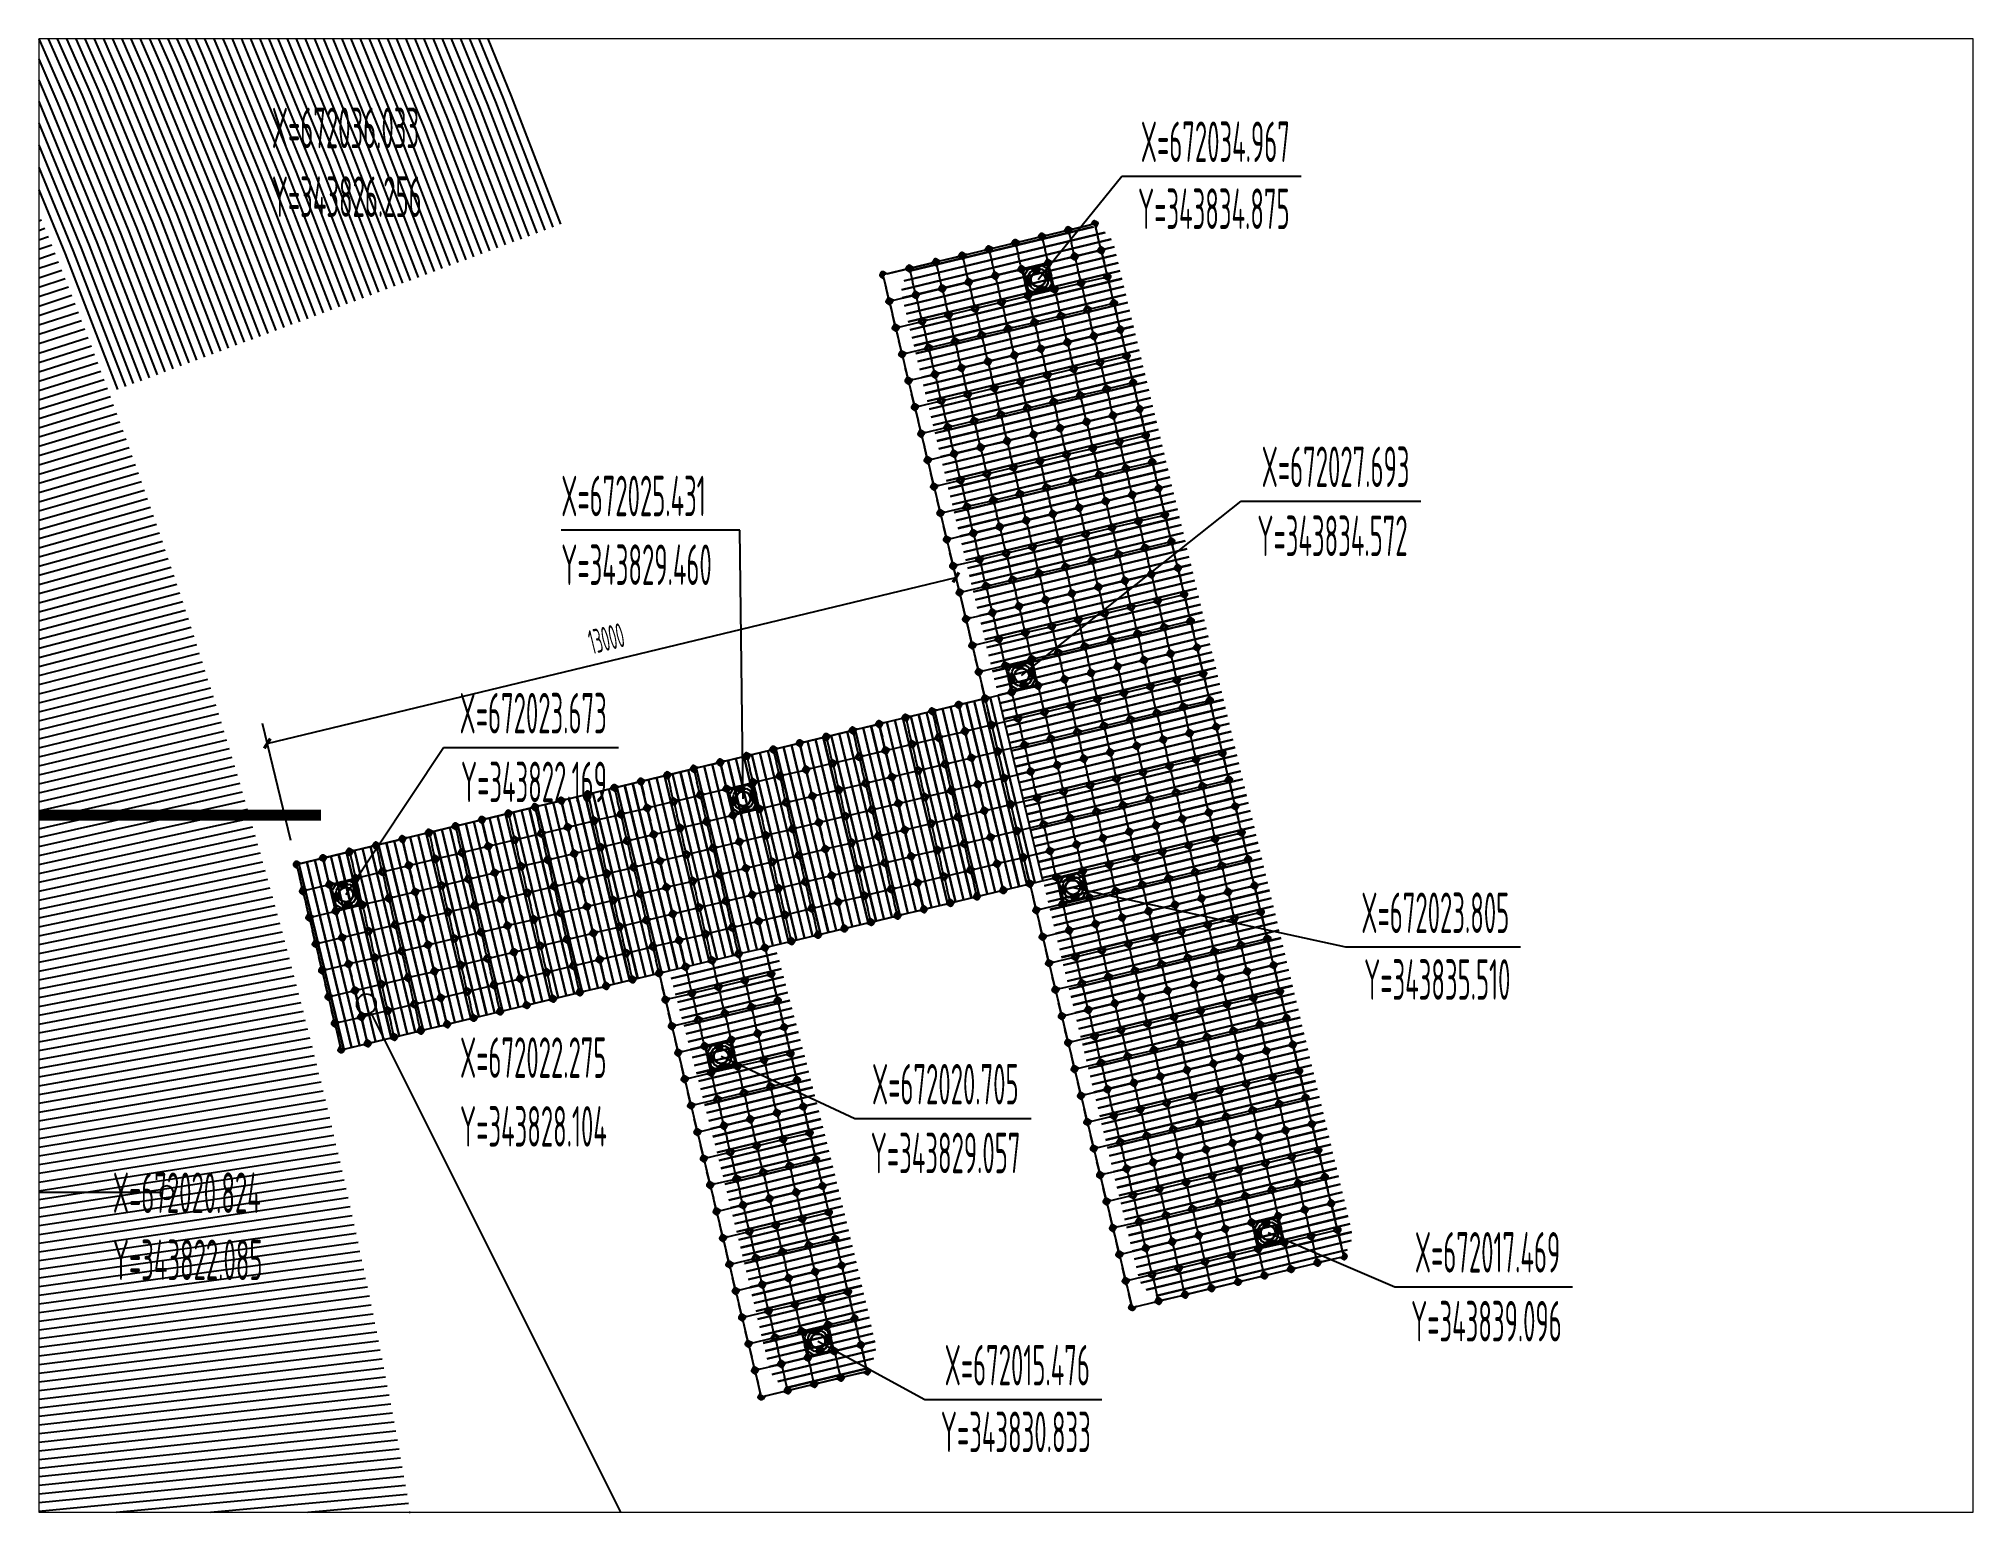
# Paper-space layout 'Layout1' of a CAD drawing. Extents: x 1.05 to 9.45, y 0.8 to 7.2.
# The model-space entities are those that its viewports show. They can reach past a viewport. Long polylines and large blocks are cut down to what shows.
import ezdxf

# ---------------------------------------------------------------- set-up
doc = ezdxf.new("R2010")
doc.units = 0
doc.header["$LTSCALE"] = 1000
doc.header["$MEASUREMENT"] = 0
for name, color, linetype in [('00-铺装填充', 251, 'Continuous'), ('00-铺装标注', 3, 'Continuous'), ('DIM_COOR', 3, 'Continuous'), ('PUB_DIM', 3, 'Continuous'), ('PUB_TEXT', 7, 'Continuous'), ('W-_ANTICOLLISION防撞措施', 121, 'Continuous'), ('W-MOUNTING固定方式', 5, 'Continuous'), ('蓝色浮筒', 150, 'Continuous')]:
    doc.layers.add(name, color=color, linetype=linetype)
doc.styles.add('_TCH_DIM', font='isocp.shx', dxfattribs={"width": 0.7, "bigfont": '0.shx'})
doc.styles.add('_TCH_DIM_T3', font='isocp.shx', dxfattribs={"width": 0.494118, "bigfont": '0.shx'})
doc.dimstyles.new('_TCH_ARCH&&150', dxfattribs={"dimtxt": 446.25, "dimasz": 150, "dimexe": 375, "dimexo": 450, "dimgap": 189.375, "dimtad": 1, "dimdec": 0, "dimzin": 0, "dimdsep": 46, "dimtxsty": '_TCH_DIM_T3', "dimblk": 'ARCHTICK', "dimcen": 0.09, "dimclrt": 7, "dimazin": 2, "dimtfac": 1, "dimtdec": 0, "dimtix": 1, "dimtmove": 2, "dimatfit": 3, "dimfxl": 150, "dimtolj": 1, "dimtzin": 0, "dimarcsym": 0})

# ---------------------------------------------------------------- blocks, each defined once
blk = doc.blocks.new('*U22')
at = {"color": 8, "linetype": 'Continuous', "lineweight": 15}
for p, q in [((-1, 2), (-2, 1)), ((0, 1), (0, -1)), ((-1, -2), (-2, -1))]:
    blk.add_line(p, q, dxfattribs=at)
at = {"color": 7, "linetype": 'Continuous', "lineweight": 15}
for p, q in [((16, 1), (0, 1)), ((0, 0), (19, 0)), ((16, 1), (16, 0)), ((19, -1), (19, 0)), ((0, -1), (19, -1))]:
    blk.add_line(p, q, dxfattribs=at)
for centre, radius, start, end in [((-3, 0), 2.9, 41.3178, 318.6822), ((-3, 0), 1.45, 41.3178, 318.6822), ((0, 3), 2.82, 221.3178, 270), ((0, -3), 2.82, 90, 138.6822), ((0, 3), 1.37, 221.3178, 270), ((0, -3), 1.37, 90, 138.6822)]:
    blk.add_arc(centre, radius, start, end, dxfattribs=at)
blk = doc.blocks.new('*U23')
blk.add_lwpolyline([(-12, 0), (-12, 2.5), (12, 2.5), (12, 0)], close=True)
blk = doc.blocks.new('无头销轴_B型_D12X150')
at = {"color": 0}
for p, q in [((-72, 6), (-72, -6)), ((72, 6), (72, -6))]:
    blk.add_line(p, q, dxfattribs=at)
blk.add_lwpolyline([(-75, 4), (-75, -4), (-72, -6), (72, -6), (75, -4), (75, 4), (72, 6), (-72, 6)], close=True, dxfattribs=at)
for centre in [(-70, 0), (70, 0)]:
    blk.add_circle(centre, 1.6, dxfattribs=at)
blk = doc.blocks.new('sdf')
at = {"layer": 'W-MOUNTING固定方式', "color": 0}
for p, q in [((43108, -2622), (43108, -2815)), ((43109, -2673), (43112, -2671)), ((43109, -2764), (43109, -2673)), ((43109, -2764), (43112, -2766)), ((43112, -2671), (43112, -2766)), ((43112, -2671), (43186, -2671)), ((43186, -2766), (43112, -2766)), ((43186, -2766), (43186, -2671)), ((43186, -2671), (43189, -2673)), ((43186, -2766), (43189, -2764)), ((43189, -2673), (43189, -2764)), ((43285, -2497), (43283, -2500)), ((43378, -2500), (43283, -2500)), ((43283, -2574), (43283, -2500)), ((43283, -2574), (43378, -2574)), ((43283, -2574), (43285, -2577)), ((43285, -2497), (43376, -2497)), ((43376, -2577), (43285, -2577)), ((43376, -2497), (43378, -2500)), ((43378, -2574), (43376, -2577)), ((43378, -2500), (43378, -2574)), ((43475, -2671), (43472, -2673)), ((43472, -2764), (43472, -2673)), ((43475, -2766), (43472, -2764)), ((43475, -2671), (43475, -2766)), ((43475, -2671), (43549, -2671)), ((43549, -2766), (43475, -2766)), ((43549, -2766), (43549, -2671)), ((43552, -2674), (43549, -2671)), ((43552, -2764), (43549, -2766)), ((43552, -2674), (43552, -2764)), ((43283, -2863), (43285, -2860)), ((43378, -2863), (43283, -2863)), ((43283, -2937), (43283, -2863)), ((43283, -2937), (43378, -2937)), ((43285, -2940), (43283, -2937)), ((43285, -2860), (43376, -2860)), ((43375, -2940), (43285, -2940)), ((43375, -2940), (43378, -2937)), ((43378, -2863), (43376, -2860)), ((43378, -2863), (43378, -2937))]:
    blk.add_line(p, q, dxfattribs=at)
at = {"layer": 'W-MOUNTING固定方式', "color": 6}
for points in [[(43123, -2568), (43052, -2497, -0.414214), (43052, -2441), (43052, -2441, -0.414214), (43109, -2441), (43179, -2511)], [(43538, -2568), (43609, -2497, 0.414214), (43609, -2441), (43609, -2441, 0.414214), (43552, -2441), (43482, -2511)], [(43123, -2870), (43052, -2941, 0.414214), (43052, -2997), (43052, -2997, 0.414214), (43109, -2997), (43179, -2927)], [(43538, -2870), (43609, -2941, -0.414214), (43609, -2997), (43609, -2997, -0.414214), (43552, -2997), (43482, -2927)]]:
    blk.add_lwpolyline(points, format="xyb", dxfattribs=at)
at = {"layer": 'W-MOUNTING固定方式'}
for points in [[(43194, -2941), (43467, -2941), (43553, -2856), (43553, -2582), (43467, -2496), (43194, -2496), (43108, -2582), (43108, -2856)], [(43219, -2881), (43442, -2881), (43493, -2831), (43493, -2607), (43442, -2556), (43219, -2556), (43168, -2607), (43168, -2831)]]:
    blk.add_lwpolyline(points, close=True, dxfattribs=at)
at = {"layer": 'W-MOUNTING固定方式', "color": 0}
for points in [[(43108, -2669), (43149, -2669), (43169, -2669), (43169, -2660), (43149, -2660), (43108, -2660)], [(43108, -2777), (43149, -2777), (43169, -2777), (43169, -2768), (43149, -2768), (43108, -2768)], [(43272, -2496), (43272, -2537), (43272, -2557), (43281, -2557), (43281, -2537), (43281, -2496)], [(43380, -2496), (43380, -2537), (43380, -2557), (43389, -2557), (43389, -2537), (43389, -2496)], [(43553, -2660), (43512, -2660), (43492, -2660), (43492, -2669), (43512, -2669), (43553, -2669)], [(43553, -2768), (43512, -2768), (43492, -2768), (43492, -2777), (43512, -2777), (43553, -2777)], [(43281, -2941), (43281, -2900), (43281, -2880), (43272, -2880), (43272, -2900), (43272, -2941)], [(43389, -2941), (43389, -2900), (43389, -2880), (43380, -2880), (43380, -2900), (43380, -2941)]]:
    blk.add_lwpolyline(points, dxfattribs=at)
at = {"layer": 'W-MOUNTING固定方式', "color": 5}
for centre in [(43080, -2469), (43580, -2469), (43080, -2969), (43580, -2969)]:
    blk.add_circle(centre, 7, dxfattribs=at)
at = {"layer": 'W-MOUNTING固定方式'}
for radius in [136, 130]:
    blk.add_circle((43330, -2719), radius, dxfattribs=at)
at = {"layer": 'W-MOUNTING固定方式', "color": 0, "xscale": -1}
for name, p, rotation in [('*U22', (43143, -2649), 180), ('*U23', (43389, -2537), 270.0000000000001), ('*U22', (43400, -2531), 90.00000000000007), ('*U23', (43512, -2777), 180), ('*U22', (43261, -2906), 270), ('*U23', (43272, -2900), 90)]:
    blk.add_blockref(name, p, dxfattribs=dict(at, rotation=rotation))
for name, p in [('*U23', (43149, -2660)), ('*U22', (43518, -2788))]:
    blk.add_blockref(name, p, dxfattribs=at)
at = {"layer": 'W-MOUNTING固定方式', "color": 0}
for name, p, rotation in [('*U23', (43149, -2777), 180), ('无头销轴_B型_D12X150', (43149, -2719), 90), ('*U22', (43261, -2531), 270.0000000000001), ('*U23', (43272, -2537), 90.00000000000004), ('*U22', (43518, -2649), 180), ('无头销轴_B型_D12X150', (43512, -2719), 270), ('无头销轴_B型_D12X150', (43330, -2900), 180), ('*U23', (43389, -2900), 270), ('*U22', (43400, -2906), 90.00000000000001)]:
    blk.add_blockref(name, p, dxfattribs=dict(at, rotation=rotation))
for name, p in [('*U22', (43143, -2788)), ('无头销轴_B型_D12X150', (43330, -2537)), ('*U23', (43512, -2660))]:
    blk.add_blockref(name, p, dxfattribs=at)
blk = doc.blocks.new('sjdhjdg')
blk.add_lwpolyline([(343850735, 672053534), (343850735, 672049534), (343858735, 672049534), (343858735, 672036534), (343862235, 672036534), (343862235, 672042534), (343870235, 672042534), (343870235, 672044534), (343862235, 672044534), (343862235, 672049534), (343870235, 672049534), (343870235, 672053534)], close=True)
for p in [(343808154, 672055003), (343826154, 672055003), (343815154, 672053003), (343819154, 672053003), (343816154, 672047503), (343826154, 672046503), (343820654, 672046003)]:
    blk.add_blockref('sdf', p)
blk = doc.blocks.new('浮筒')
at = {"layer": '蓝色浮筒'}
blk.add_line((441, 238), (441, 238), dxfattribs=at)
for points in [[(0, 417, 0.198912), (-9, 438), (-49, 479, -0.414214), (-49, 521), (-21, 549, -0.414214), (21, 549), (62, 509, 0.198912), (83, 500), (250, 500)], [(500, 417, -0.198912), (509, 438), (549, 479, 0.414214), (549, 521), (521, 549, 0.414214), (479, 549), (438, 509, -0.198912), (417, 500), (250, 500)], [(0, 83, -0.198912), (-9, 62), (-49, 21, 0.414214), (-49, -21), (-21, -49, 0.414214), (21, -49), (62, -9, -0.198912), (83, 0), (250, 0)], [(500, 83, 0.198912), (509, 62), (549, 21, -0.414214), (549, -21), (521, -49, -0.414214), (479, -49), (438, -9, 0.198912), (417, 0), (250, 0)]]:
    blk.add_lwpolyline(points, format="xyb", dxfattribs=at)
for points in [[(0, 417), (0, 83)], [(500, 417), (500, 83)]]:
    blk.add_lwpolyline(points, dxfattribs=at)
for centre, radius, start, end in [((-25, 500), 5, 84.2608, 275.7392), ((0, 500), 25, 101.4783, 168.5217), ((0, 500), 25, 191.4783, 258.5217), ((0, 525), 5, 354.2608, 185.7392), ((0, 475), 5, 174.2608, 5.7392), ((0, 500), 25, 11.4783, 78.5217), ((0, 500), 25, 281.4783, 348.5217), ((25, 500), 5, 264.2608, 95.7392), ((475, 500), 5, 84.2608, 275.7392), ((500, 500), 25, 101.4783, 168.5217), ((500, 500), 25, 191.4783, 258.5217), ((500, 525), 5, 354.2608, 185.7392), ((500, 475), 5, 174.2608, 5.7392), ((500, 500), 25, 11.4783, 78.5217), ((500, 500), 25, 281.4783, 348.5217), ((525, 500), 5, 264.2608, 95.7392), ((-25, 0), 5, 84.2608, 275.7392), ((0, 0), 25, 101.4783, 168.5217), ((0, 25), 5, 354.2608, 185.7392), ((0, 0), 25, 11.4783, 78.5217), ((25, 0), 5, 264.2608, 95.7392), ((475, 0), 5, 84.2608, 275.7392), ((500, 0), 25, 101.4783, 168.5217), ((500, 25), 5, 354.2608, 185.7392), ((500, 0), 25, 11.4783, 78.5217), ((525, 0), 5, 264.2608, 95.7392), ((0, 0), 25, 191.4783, 258.5217), ((0, -25), 5, 174.2608, 5.7392), ((0, 0), 25, 281.4783, 348.5217), ((500, 0), 25, 191.4783, 258.5217), ((500, -25), 5, 174.2608, 5.7392), ((500, 0), 25, 281.4783, 348.5217)]:
    blk.add_arc(centre, radius, start, end, dxfattribs=at)
blk = doc.blocks.new('*U20')
at = {"layer": '蓝色浮筒', "rotation": 180.0000000383531}
blk.add_blockref('浮筒', (250, 250), dxfattribs=at)
blk = doc.blocks.new('*U21')
at = {"layer": 'W-_ANTICOLLISION防撞措施', "color": 0, "linetype": 'ByBlock', "lineweight": -2, "transparency": 16777216}
for p in [(0, 0), (500, 0), (1000, 0), (1500, 0), (2000, 0), (2500, 0), (3000, 0), (3500, 0), (4000, 0), (4500, 0), (5000, 0), (5500, 0), (6000, 0), (6500, 0), (7000, 0), (7500, 0), (8000, 0), (8500, 0), (9000, 0), (9500, 0), (10000, 0), (10500, 0), (11000, 0), (11500, 0), (12000, 0), (12500, 0), (13000, 0), (13500, 0), (14000, 0), (14500, 0), (15000, 0), (15500, 0), (16000, 0), (16500, 0), (17000, 0), (17500, 0), (18000, 0), (18500, 0), (19000, 0), (0, -500), (500, -500), (1000, -500), (1500, -500), (2000, -500), (2500, -500), (3000, -500), (3500, -500), (4000, -500), (4500, -500), (5000, -500), (5500, -500), (6000, -500), (6500, -500), (7000, -500), (7500, -500), (8000, -500), (8500, -500), (9000, -500), (9500, -500), (10000, -500), (10500, -500), (11000, -500), (11500, -500), (12000, -500), (12500, -500), (13000, -500), (13500, -500), (14000, -500), (14500, -500), (15000, -500), (15500, -500), (16000, -500), (16500, -500), (17000, -500), (17500, -500), (18000, -500), (18500, -500), (19000, -500), (0, -1000), (500, -1000), (1000, -1000), (1500, -1000), (2000, -1000), (2500, -1000), (3000, -1000), (3500, -1000), (4000, -1000), (4500, -1000), (5000, -1000), (5500, -1000), (6000, -1000), (6500, -1000), (7000, -1000), (7500, -1000), (8000, -1000), (8500, -1000), (9000, -1000), (9500, -1000), (10000, -1000), (10500, -1000), (11000, -1000), (11500, -1000), (12000, -1000), (12500, -1000), (13000, -1000), (13500, -1000), (14000, -1000), (14500, -1000), (15000, -1000), (15500, -1000), (16000, -1000), (16500, -1000), (17000, -1000), (17500, -1000), (18000, -1000), (18500, -1000), (19000, -1000), (0, -1500), (500, -1500), (1000, -1500), (1500, -1500), (2000, -1500), (2500, -1500), (3000, -1500), (3500, -1500), (4000, -1500), (4500, -1500), (5000, -1500), (5500, -1500), (6000, -1500), (6500, -1500), (7000, -1500), (7500, -1500), (8000, -1500), (8500, -1500), (9000, -1500), (9500, -1500), (10000, -1500), (10500, -1500), (11000, -1500), (11500, -1500), (12000, -1500), (12500, -1500), (13000, -1500), (13500, -1500), (14000, -1500), (14500, -1500), (15000, -1500), (15500, -1500), (16000, -1500), (16500, -1500), (17000, -1500), (17500, -1500), (18000, -1500), (18500, -1500), (19000, -1500), (0, -2000), (500, -2000), (1000, -2000), (1500, -2000), (2000, -2000), (2500, -2000), (3000, -2000), (3500, -2000), (4000, -2000), (4500, -2000), (5000, -2000), (5500, -2000), (6000, -2000), (6500, -2000), (7000, -2000), (7500, -2000), (8000, -2000), (8500, -2000), (9000, -2000), (9500, -2000), (10000, -2000), (10500, -2000), (11000, -2000), (11500, -2000), (12000, -2000), (12500, -2000), (13000, -2000), (13500, -2000), (14000, -2000), (14500, -2000), (15000, -2000), (15500, -2000), (16000, -2000), (16500, -2000), (17000, -2000), (17500, -2000), (18000, -2000), (18500, -2000), (19000, -2000), (0, -2500), (500, -2500), (1000, -2500), (1500, -2500), (2000, -2500), (2500, -2500), (3000, -2500), (3500, -2500), (4000, -2500), (4500, -2500), (5000, -2500), (5500, -2500), (6000, -2500), (6500, -2500), (7000, -2500), (7500, -2500), (8000, -2500), (8500, -2500), (9000, -2500), (9500, -2500), (10000, -2500), (10500, -2500), (11000, -2500), (11500, -2500), (12000, -2500), (12500, -2500), (13000, -2500), (13500, -2500), (14000, -2500), (14500, -2500), (15000, -2500), (15500, -2500), (16000, -2500), (16500, -2500), (17000, -2500), (17500, -2500), (18000, -2500), (18500, -2500), (19000, -2500), (0, -3000), (500, -3000), (1000, -3000), (1500, -3000), (2000, -3000), (2500, -3000), (3000, -3000), (3500, -3000), (4000, -3000), (4500, -3000), (5000, -3000), (5500, -3000), (6000, -3000), (6500, -3000), (7000, -3000), (7500, -3000), (8000, -3000), (8500, -3000), (9000, -3000), (9500, -3000), (10000, -3000), (10500, -3000), (11000, -3000), (11500, -3000), (12000, -3000), (12500, -3000), (13000, -3000), (13500, -3000), (14000, -3000), (14500, -3000), (15000, -3000), (15500, -3000), (16000, -3000), (16500, -3000), (17000, -3000), (17500, -3000), (18000, -3000), (18500, -3000), (19000, -3000), (0, -3500), (500, -3500), (1000, -3500), (1500, -3500), (2000, -3500), (2500, -3500), (3000, -3500), (3500, -3500), (4000, -3500), (4500, -3500), (5000, -3500), (5500, -3500), (6000, -3500), (6500, -3500), (7000, -3500), (7500, -3500), (8000, -3500), (8500, -3500), (9000, -3500), (9500, -3500), (10000, -3500), (10500, -3500), (11000, -3500), (11500, -3500), (12000, -3500), (12500, -3500), (13000, -3500), (13500, -3500), (14000, -3500), (14500, -3500), (15000, -3500), (15500, -3500), (16000, -3500), (16500, -3500), (17000, -3500), (17500, -3500), (18000, -3500), (18500, -3500), (19000, -3500)]:
    blk.add_blockref('*U20', p, dxfattribs=at)
blk = doc.blocks.new('*U18')
at = {"layer": '蓝色浮筒', "rotation": 180.0000000383531}
blk.add_blockref('浮筒', (250, 250), dxfattribs=at)
blk = doc.blocks.new('*U19')
at = {"layer": 'W-_ANTICOLLISION防撞措施', "color": 0, "linetype": 'ByBlock', "lineweight": -2, "transparency": 16777216}
for p in [(0, 0), (500, 0), (1000, 0), (1500, 0), (2000, 0), (2500, 0), (3000, 0), (0, -500), (500, -500), (1000, -500), (1500, -500), (2000, -500), (2500, -500), (3000, -500), (0, -1000), (500, -1000), (1000, -1000), (1500, -1000), (2000, -1000), (2500, -1000), (3000, -1000), (0, -1500), (500, -1500), (1000, -1500), (1500, -1500), (2000, -1500), (2500, -1500), (3000, -1500), (0, -2000), (500, -2000), (1000, -2000), (1500, -2000), (2000, -2000), (2500, -2000), (3000, -2000), (0, -2500), (500, -2500), (1000, -2500), (1500, -2500), (2000, -2500), (2500, -2500), (3000, -2500), (0, -3000), (500, -3000), (1000, -3000), (1500, -3000), (2000, -3000), (2500, -3000), (3000, -3000), (0, -3500), (500, -3500), (1000, -3500), (1500, -3500), (2000, -3500), (2500, -3500), (3000, -3500), (0, -4000), (500, -4000), (1000, -4000), (1500, -4000), (2000, -4000), (2500, -4000), (3000, -4000), (0, -4500), (500, -4500), (1000, -4500), (1500, -4500), (2000, -4500), (2500, -4500), (3000, -4500), (0, -5000), (500, -5000), (1000, -5000), (1500, -5000), (2000, -5000), (2500, -5000), (3000, -5000), (0, -5500), (500, -5500), (1000, -5500), (1500, -5500), (2000, -5500), (2500, -5500), (3000, -5500), (0, -6000), (500, -6000), (1000, -6000), (1500, -6000), (2000, -6000), (2500, -6000), (3000, -6000), (0, -6500), (500, -6500), (1000, -6500), (1500, -6500), (2000, -6500), (2500, -6500), (3000, -6500), (0, -7000), (500, -7000), (1000, -7000), (1500, -7000), (2000, -7000), (2500, -7000), (3000, -7000), (0, -7500), (500, -7500), (1000, -7500), (1500, -7500), (2000, -7500), (2500, -7500), (3000, -7500), (0, -8000), (500, -8000), (1000, -8000), (1500, -8000), (2000, -8000), (2500, -8000), (3000, -8000), (0, -8500), (500, -8500), (1000, -8500), (1500, -8500), (2000, -8500), (2500, -8500), (3000, -8500), (0, -9000), (500, -9000), (1000, -9000), (1500, -9000), (2000, -9000), (2500, -9000), (3000, -9000), (0, -9500), (500, -9500), (1000, -9500), (1500, -9500), (2000, -9500), (2500, -9500), (3000, -9500), (0, -10000), (500, -10000), (1000, -10000), (1500, -10000), (2000, -10000), (2500, -10000), (3000, -10000), (0, -10500), (500, -10500), (1000, -10500), (1500, -10500), (2000, -10500), (2500, -10500), (3000, -10500), (0, -11000), (500, -11000), (1000, -11000), (1500, -11000), (2000, -11000), (2500, -11000), (3000, -11000), (0, -11500), (500, -11500), (1000, -11500), (1500, -11500), (2000, -11500), (2500, -11500), (3000, -11500), (0, -12000), (500, -12000), (1000, -12000), (1500, -12000), (2000, -12000), (2500, -12000), (3000, -12000), (0, -12500), (500, -12500), (1000, -12500), (1500, -12500), (2000, -12500), (2500, -12500), (3000, -12500)]:
    blk.add_blockref('*U18', p, dxfattribs=at)
blk = doc.blocks.new('*U16')
at = {"layer": '蓝色浮筒', "rotation": 180.0000000383531}
blk.add_blockref('浮筒', (250, 250), dxfattribs=at)
blk = doc.blocks.new('*U17')
at = {"layer": 'W-_ANTICOLLISION防撞措施', "color": 0, "linetype": 'ByBlock', "lineweight": -2, "transparency": 16777216}
for p in [(0, 0), (500, 0), (1000, 0), (1500, 0), (2000, 0), (2500, 0), (3000, 0), (3500, 0), (4000, 0), (4500, 0), (5000, 0), (5500, 0), (6000, 0), (6500, 0), (7000, 0), (7500, 0), (0, -500), (500, -500), (1000, -500), (1500, -500), (2000, -500), (2500, -500), (3000, -500), (3500, -500), (4000, -500), (4500, -500), (5000, -500), (5500, -500), (6000, -500), (6500, -500), (7000, -500), (7500, -500), (0, -1000), (500, -1000), (1000, -1000), (1500, -1000), (2000, -1000), (2500, -1000), (3000, -1000), (3500, -1000), (4000, -1000), (4500, -1000), (5000, -1000), (5500, -1000), (6000, -1000), (6500, -1000), (7000, -1000), (7500, -1000), (0, -1500), (500, -1500), (1000, -1500), (1500, -1500), (2000, -1500), (2500, -1500), (3000, -1500), (3500, -1500), (4000, -1500), (4500, -1500), (5000, -1500), (5500, -1500), (6000, -1500), (6500, -1500), (7000, -1500), (7500, -1500)]:
    blk.add_blockref('*U16', p, dxfattribs=at)
blk = doc.blocks.new('_ArchTick')
at = {"color": 0, "linetype": 'ByBlock', "const_width": 0.4}
blk.add_lwpolyline([(-0.5, -0.5), (0.5, 0.5)], dxfattribs=at)
blk = doc.blocks.new('*D42')
at = {"layer": 'Defpoints', "color": 0, "transparency": 16777216}
for p in [(343855368, 672056985), (343857653, 672056985), (343857653, 672043985)]:
    blk.add_point(p, dxfattribs=at)
at = {"layer": 'PUB_DIM', "color": 0, "lineweight": -2, "transparency": 16777216}
for p, q in [((343857203, 672056985), (343854993, 672056985)), ((343855368, 672043985), (343855368, 672056985)), ((343857203, 672043985), (343854993, 672043985))]:
    blk.add_line(p, q, dxfattribs=at)
at = {"layer": 'PUB_DIM', "color": 0, "lineweight": -2, "transparency": 16777216, "xscale": 150, "yscale": 150, "zscale": 150}
for p, rotation in [((343855368, 672056985), 90), ((343855368, 672043985), 270)]:
    blk.add_blockref('_ArchTick', p, dxfattribs=dict(at, rotation=rotation))
at = {"layer": 'PUB_DIM', "color": 7, "transparency": 16777216, "insert": (343854955, 672050485), "char_height": 446.2, "attachment_point": 5, "rotation": 90, "style": '_TCH_DIM_T3'}
blk.add_mtext('\\A1;13000', dxfattribs=at)
blk = doc.blocks.new('*D61')
at = {"layer": 'Defpoints', "color": 0, "transparency": 16777216}
for p in [(343855368, 672056985), (343857653, 672056985), (343857653, 672043985)]:
    blk.add_point(p, dxfattribs=at)
at = {"layer": 'PUB_DIM', "color": 0, "lineweight": -2, "transparency": 16777216}
for p, q in [((343857203, 672056985), (343854993, 672056985)), ((343855368, 672043985), (343855368, 672056985)), ((343857203, 672043985), (343854993, 672043985))]:
    blk.add_line(p, q, dxfattribs=at)
at = {"layer": 'PUB_DIM', "color": 0, "lineweight": -2, "transparency": 16777216, "xscale": 150, "yscale": 150, "zscale": 150}
for p, rotation in [((343855368, 672056985), 90), ((343855368, 672043985), 270)]:
    blk.add_blockref('_ArchTick', p, dxfattribs=dict(at, rotation=rotation))
at = {"layer": 'PUB_DIM', "color": 7, "transparency": 16777216, "insert": (343854955, 672050485), "char_height": 446.2, "attachment_point": 5, "rotation": 90, "style": '_TCH_DIM_T3'}
blk.add_mtext('\\A1;13000', dxfattribs=at)
blk = doc.blocks.new('hajhfhfksdgsg')
for points in [[(343849653.4, 672056985.1), (343869153.4, 672056985.1), (343869153.4, 672060985.1), (343849653.4, 672060985.1)], [(343849653.4, 672060985.1), (343849653.4, 672056985.1), (343857653.4, 672056985.1), (343857653.4, 672043985.1), (343861153.4, 672043985.1), (343861153.4, 672049985.1), (343869153.4, 672049985.1), (343869153.4, 672051985.1), (343861153.4, 672051985.1), (343861153.4, 672056985.1), (343869153.4, 672056985.1), (343869153.4, 672060985.1)]]:
    blk.add_lwpolyline(points, close=True)
for p in [(343807073, 672062454), (343825073, 672062454), (343814073, 672060454), (343818073, 672060454), (343815073, 672054954), (343825073, 672053954), (343819573, 672053454), (343815073, 672047454)]:
    blk.add_blockref('sdf', p)
at = {"layer": 'W-_ANTICOLLISION防撞措施'}
for name, p in [('*U21', (343849903.4, 672060735.1)), ('*U19', (343857903.4, 672056735.1)), ('*U17', (343861403.4, 672051735.1))]:
    blk.add_blockref(name, p, dxfattribs=at)
at = {"layer": 'PUB_DIM'}
for picture in ['*D42', '*D61']:
    dim = blk.add_aligned_dim(p1=(343857653.4, 672043985.1), p2=(343857653.4, 672056985.1), distance=2285.6, dimstyle='_TCH_ARCH&&150', dxfattribs=at)
    dim.commit()
    dim.dimension.update_dxf_attribs({"geometry": picture, "text_midpoint": (343854955.3, 672050485.1)})

msp = doc.modelspace()

# ---------------------------------------------------------------- hatches: boundary and pattern name
at = {"layer": '00-铺装填充'}
h = msp.add_hatch(dxfattribs=at)
h.set_pattern_fill('木铺装留缝5', color=256, scale=1.5, pattern_type=2)
h.set_pattern_definition([(13.5616, (343834140.35, 672027339.6), (-35.1735, 145.8178), []), (13.5616, (343834142.11, 672027332.3), (-35.1735, 145.8178), [])])
h.paths.add_polyline_path([(343836276.1, 672035562.2, 0.4142136), (343835672.8, 672035931), (343832757.1, 672035227.7, 0.4142136), (343832388.3, 672034624.4), (343836719.9, 672016667.1, 0.4087642), (343837314.1, 672016296.2), (343840242.9, 672016945.2, 0.419684), (343840620.8, 672017550.6)])
h = msp.add_hatch(dxfattribs=at)
h.set_pattern_fill('木铺装留缝5', color=256, scale=1.5, angle=90, pattern_type=2)
h.set_pattern_definition([(103.5616, (343834960.4, 672023929.3), (-145.8178, -35.1735), []), (103.5616, (343834967.69, 672023931.06), (-145.8178, -35.1735), [])])
h.paths.add_polyline_path([(343834147, 672027333.5), (343821186.9, 672024207.3), (343822084.9, 672020823.5), (343834967.7, 672023931.1)])
h = msp.add_hatch(dxfattribs=at)
h.set_pattern_fill('木铺装留缝5', color=256, scale=1.5, pattern_type=2)
h.set_pattern_definition([(13.5616, (343828102.02, 672022282.73), (-35.1735, 145.8178), []), (13.5616, (343828103.78, 672022275.44), (-35.1735, 145.8178), [])])
h.paths.add_polyline_path([(343830048.3, 672022744.4), (343828103.8, 672022275.4, -0.0098697), (343829937, 672015007.1, 0.4168183), (343830541.4, 672014633.9), (343831513.5, 672014868.4, 0.4114753), (343831883.4, 672015467.2, 0.0098405)])

# ---------------------------------------------------------------- linework, layer by layer
for points in [[(343821904.2, 672045172.1, -0.0207142), (343825820.6, 672035870, -0.7771172)], [(343822054, 672045216.6, -0.0206921), (343825965.8, 672035924.2, -0.7771172)], [(343822203.9, 672045261.1, -0.0206701), (343826111, 672035978.3, -0.7771172)], [(343820705.2, 672044816.4, -0.0208909), (343824658.8, 672035436.6, -0.7771172)], [(343820855.1, 672044860.8, -0.0208688), (343824804, 672035490.8, -0.7771172)], [(343821004.9, 672044905.3, -0.0208467), (343824949.3, 672035545, -0.7771172)], [(343821154.8, 672044949.8, -0.0208246), (343825094.5, 672035599.1, -0.7771172)], [(343821304.7, 672044994.2, -0.0208025), (343825239.7, 672035653.3, -0.7771172)], [(343821454.6, 672045038.7, -0.0207805), (343825384.9, 672035707.5, -0.7771172)], [(343821604.4, 672045083.2, -0.0207584), (343825530.1, 672035761.7, -0.7771172)], [(343821754.3, 672045127.7, -0.0207363), (343825675.4, 672035815.8, -0.7771172)], [(343819506.1, 672044460.6, -0.0210676), (343823497, 672035003.2, -0.7771172)], [(343819656, 672044505.1, -0.0210455), (343823642.3, 672035057.4, -0.7771172)], [(343819805.9, 672044549.5, -0.0210234), (343823787.5, 672035111.6, -0.7771172)], [(343819955.8, 672044594, -0.0210013), (343823932.7, 672035165.7, -0.7771172)], [(343820105.7, 672044638.5, -0.0209792), (343824077.9, 672035219.9, -0.7771172)], [(343820255.5, 672044683, -0.0209571), (343824223.1, 672035274.1, -0.7771172)], [(343820405.4, 672044727.4, -0.020935), (343824368.4, 672035328.3, -0.7771172)], [(343820555.3, 672044771.9, -0.020913), (343824513.6, 672035382.4, -0.7771172)], [(343818307, 672044104.8, -0.0212443), (343822335.3, 672034569.8, -0.7771172)], [(343818456.9, 672044149.3, -0.0212222), (343822480.5, 672034624, -0.7771172)], [(343818606.8, 672044193.8, -0.0212001), (343822625.7, 672034678.2, -0.7771172)], [(343818756.7, 672044238.2, -0.021178), (343822770.9, 672034732.3, -0.7771172)], [(343818906.6, 672044282.7, -0.0211559), (343822916.1, 672034786.5, -0.7771172)], [(343819056.4, 672044327.2, -0.0211338), (343823061.4, 672034840.7, -0.7771172)], [(343819206.3, 672044371.6, -0.0211117), (343823206.6, 672034894.9, -0.7771172)], [(343819356.2, 672044416.1, -0.0210896), (343823351.8, 672034949, -0.7771172)], [(343817107.8, 672043749, -0.021421), (343821173.5, 672034136.4, -0.7771172)], [(343817257.7, 672043793.5, -0.0213989), (343821318.7, 672034190.6, -0.7771172)], [(343817407.6, 672043837.9, -0.0213768), (343821463.9, 672034244.8, -0.7771172)], [(343817557.5, 672043882.4, -0.0213547), (343821609.1, 672034299, -0.7771172)], [(343817707.4, 672043926.9, -0.0213326), (343821754.4, 672034353.1, -0.7771172)], [(343817857.3, 672043971.4, -0.0213105), (343821899.6, 672034407.3, -0.7771172)], [(343818007.2, 672044015.8, -0.0212884), (343822044.8, 672034461.5, -0.7771172)], [(343818157.1, 672044060.3, -0.0212663), (343822190, 672034515.7, -0.7771172)], [(343815908.5, 672043393.2, -0.0215977), (343820011.7, 672033703, -0.7771172)], [(343816058.4, 672043437.6, -0.0215756), (343820156.9, 672033757.2, -0.7771172)], [(343816208.3, 672043482.1, -0.0215535), (343820302.1, 672033811.4, -0.7771172)], [(343816358.2, 672043526.6, -0.0215314), (343820447.4, 672033865.6, -0.7771172)], [(343816508.2, 672043571.1, -0.0215093), (343820592.6, 672033919.7, -0.7771172)], [(343816658.1, 672043615.6, -0.0214873), (343820737.8, 672033973.9, -0.7771172)], [(343816808, 672043660, -0.0214652), (343820883, 672034028.1, -0.7771172)], [(343816957.9, 672043704.5, -0.0214431), (343821028.3, 672034082.3, -0.7771172)], [(343814709.2, 672043037.3, -0.0217745), (343818849.9, 672033269.6, -0.7771172)], [(343814859.1, 672043081.8, -0.0217524), (343818995.1, 672033323.8, -0.7771172)], [(343815009, 672043126.3, -0.0217303), (343819140.4, 672033378, -0.7771172)], [(343815158.9, 672043170.7, -0.0217082), (343819285.6, 672033432.2, -0.7771172)], [(343815308.8, 672043215.2, -0.0216861), (343819430.8, 672033486.3, -0.7771172)], [(343815458.8, 672043259.7, -0.021664), (343819576, 672033540.5, -0.7771172)], [(343815608.7, 672043304.2, -0.0216419), (343819721.3, 672033594.7, -0.7771172)], [(343815758.6, 672043348.7, -0.0216198), (343819866.5, 672033648.9, -0.7771172)], [(343813809.6, 672042770.4, -0.0219071), (343817978.6, 672032944.6, -0.7771172)], [(343813959.5, 672042814.9, -0.021885), (343818123.8, 672032998.8, -0.7771172)], [(343814109.5, 672042859.4, -0.0218629), (343818269, 672033052.9, -0.7771172)], [(343814259.4, 672042903.8, -0.0218408), (343818414.3, 672033107.1, -0.7771172)], [(343814409.3, 672042948.3, -0.0218187), (343818559.5, 672033161.3, -0.7771172)], [(343814559.2, 672042992.8, -0.0217966), (343818704.7, 672033215.5, -0.7771172)]]:
    msp.add_lwpolyline(points, format="xyb", dxfattribs=at)
for points in [[(343810398.8, 672034596.1), (343816356.8, 672036616)], [(343810448.5, 672034449.3), (343816414.1, 672036477.3)], [(343810498.3, 672034302.5), (343816471.2, 672036338.7)], [(343810548.2, 672034155.8), (343816528.1, 672036200)], [(343810598.3, 672034009.1), (343816585.4, 672036059.8)], [(343810648.3, 672033862.4), (343816647.8, 672035906.4)], [(343810698, 672033715.5), (343816710, 672035753)], [(343810747.5, 672033568.7), (343816772, 672035599.4)], [(343810796.7, 672033421.7), (343816833.7, 672035445.7)], [(343810845.7, 672033274.6), (343816895.3, 672035291.9)], [(343810894.5, 672033127.5), (343816956.6, 672035138)], [(343810943, 672032980.3), (343817017.7, 672034984)], [(343810991.3, 672032833), (343817078.6, 672034829.9)], [(343811039.3, 672032685.6), (343817139.2, 672034675.6)], [(343811087.1, 672032538.2), (343817199.7, 672034521.3)], [(343811134.7, 672032390.7), (343817259.9, 672034366.9)], [(343811182, 672032243.1), (343817319.9, 672034212.3)], [(343811229.1, 672032095.4), (343817379.7, 672034057.7)], [(343811275.9, 672031947.7), (343817439.3, 672033903)], [(343811322.5, 672031799.8), (343817498.6, 672033748.1)], [(343811368.9, 672031651.9), (343817557.7, 672033593.2)], [(343811415, 672031503.9), (343817616.6, 672033438.1)], [(343811460.9, 672031355.9), (343817675.3, 672033282.9)], [(343811506.5, 672031207.8), (343817733.7, 672033127.7)], [(343811551.9, 672031059.6), (343817792, 672032972.3)], [(343811597.1, 672030911.3), (343817850, 672032816.8)], [(343811642, 672030762.9), (343817907.8, 672032661.3)], [(343811686.7, 672030614.5), (343817965.3, 672032505.6)], [(343811731.1, 672030466), (343818022.7, 672032349.8)], [(343811775.3, 672030317.4), (343818079.8, 672032193.9)], [(343811819.2, 672030168.8), (343818136.7, 672032038)], [(343811862.9, 672030020.1), (343818193.4, 672031881.9)], [(343811906.4, 672029871.3), (343818249.8, 672031725.7)], [(343811949.6, 672029722.5), (343818306, 672031569.4)], [(343811992.6, 672029573.5), (343818362, 672031413.1)], [(343812035.3, 672029424.5), (343818417.8, 672031256.6)], [(343812077.8, 672029275.5), (343818473.4, 672031100)], [(343812120.1, 672029126.4), (343818528.7, 672030943.3)], [(343812162.1, 672028977.2), (343818583.8, 672030786.5)], [(343812203.9, 672028827.9), (343818638.7, 672030629.7)], [(343812245.4, 672028678.5), (343818693.3, 672030472.7)], [(343812286.7, 672028529.1), (343818747.8, 672030315.6)], [(343812327.7, 672028379.7), (343818802, 672030158.5)], [(343812368.5, 672028230.1), (343818856, 672030001.2)], [(343812409, 672028080.5), (343818909.7, 672029843.8)], [(343812449.3, 672027930.9), (343818963.2, 672029686.4)], [(343812489.4, 672027781.1), (343819016.5, 672029528.8)], [(343812529.2, 672027631.3), (343819069.6, 672029371.1)], [(343812568.8, 672027481.5), (343819122.5, 672029213.4)], [(343812608.1, 672027331.5), (343819175.1, 672029055.5)], [(343812647.2, 672027181.6), (343819227.5, 672028897.6)], [(343812686, 672027031.5), (343819279.7, 672028739.6)], [(343812724.6, 672026881.4), (343819331.6, 672028581.4)], [(343812763, 672026731.2), (343819383.3, 672028423.2)], [(343812801.1, 672026581), (343819434.8, 672028264.9)], [(343812838.9, 672026430.7), (343819486.1, 672028106.5)], [(343812876.6, 672026280.3), (343819537.1, 672027947.9)], [(343812913.9, 672026129.9), (343819587.9, 672027789.3)], [(343812951.1, 672025979.4), (343819638.5, 672027630.6)], [(343812987.9, 672025828.8), (343819688.8, 672027471.8)], [(343813024.6, 672025678.2), (343819738.9, 672027313)], [(343813061, 672025527.6), (343819788.8, 672027154)], [(343813097.1, 672025376.8), (343819838.5, 672026994.9)], [(343813133, 672025226), (343819887.9, 672026835.7)], [(343813168.7, 672025075.2), (343819937.1, 672026676.5)], [(343813204.1, 672024924.3), (343819986.1, 672026517.1)], [(343813239.3, 672024773.3), (343820034.9, 672026357.7)], [(343813274.2, 672024622.3), (343820083.4, 672026198.2)], [(343813308.8, 672024471.3), (343820131.7, 672026038.6)], [(343813343.3, 672024320.1), (343820179.7, 672025878.8)], [(343813377.5, 672024168.9), (343820227.5, 672025719)], [(343813411.4, 672024017.7), (343820275.1, 672025559.1)], [(343813445.1, 672023866.4), (343820322.5, 672025399.2)], [(343813478.5, 672023715.1), (343820369.6, 672025239.1)], [(343813511.7, 672023563.7), (343820416.5, 672025078.9)], [(343813544.7, 672023412.2), (343820463.2, 672024918.7)], [(343813577.4, 672023260.7), (343820509.6, 672024758.3)], [(343813609.8, 672023109.1), (343820555.9, 672024597.9)], [(343813642, 672022957.5), (343820601.8, 672024437.4)], [(343813674, 672022805.8), (343820647.6, 672024276.8)], [(343813705.7, 672022654.1), (343820693.1, 672024116.1)], [(343813737.2, 672022502.3), (343820738.4, 672023955.3)], [(343813768.4, 672022350.5), (343820783.4, 672023794.5)], [(343813799.4, 672022198.6), (343820828.2, 672023633.5)], [(343813830.1, 672022046.7), (343820872.8, 672023472.5)], [(343813860.6, 672021894.7), (343820917.2, 672023311.4)], [(343813890.8, 672021742.7), (343820961.3, 672023150.2)], [(343813920.8, 672021590.6), (343821005.2, 672022988.9)], [(343813950.5, 672021438.5), (343821048.8, 672022827.5)], [(343813980, 672021286.4), (343821092.2, 672022666)], [(343814009.2, 672021134.1), (343821135.4, 672022504.5)], [(343814038.2, 672020981.9), (343821178.4, 672022342.9)], [(343814067, 672020829.6), (343821221.1, 672022181.1)], [(343814095.5, 672020677.2), (343821263.6, 672022019.3)], [(343814123.7, 672020524.8), (343821305.8, 672021857.5)], [(343814151.7, 672020372.4), (343821347.8, 672021695.5)], [(343814179.5, 672020219.9), (343821389.6, 672021533.4)], [(343814207, 672020067.3), (343821431.1, 672021371.3)], [(343814234.2, 672019914.7), (343821472.4, 672021209.1)], [(343814261.2, 672019762.1), (343821513.5, 672021046.8)], [(343814288, 672019609.4), (343821554.4, 672020884.4)], [(343814314.5, 672019456.7), (343821595, 672020722)], [(343814340.8, 672019304), (343821635.3, 672020559.4)], [(343814366.8, 672019151.2), (343821675.4, 672020396.8)], [(343814392.5, 672018998.3), (343821715.3, 672020234.1)], [(343814418.1, 672018845.4), (343821755, 672020071.3)], [(343814443.3, 672018692.5), (343821794.4, 672019908.5)], [(343814468.3, 672018539.5), (343821833.6, 672019745.5)], [(343814493.1, 672018386.5), (343821872.5, 672019582.5)], [(343814517.6, 672018233.5), (343821911.2, 672019419.4)], [(343814541.9, 672018080.4), (343821949.7, 672019256.2)], [(343814565.9, 672017927.3), (343821987.9, 672019093)], [(343814589.7, 672017774.1), (343822025.9, 672018929.6)], [(343814613.2, 672017620.9), (343822063.7, 672018766.2)], [(343814636.5, 672017467.6), (343822101.2, 672018602.7)], [(343814659.5, 672017314.4), (343822138.5, 672018439.2)], [(343814682.3, 672017161), (343822175.5, 672018275.5)], [(343814704.8, 672017007.7), (343822212.4, 672018111.8)], [(343814727.1, 672016854.3), (343822248.9, 672017948)], [(343814749.1, 672016700.9), (343822285.2, 672017784.1)], [(343814770.9, 672016547.4), (343822321.3, 672017620.2)], [(343814792.4, 672016393.9), (343822357.2, 672017456.1)], [(343814813.7, 672016240.4), (343822392.8, 672017292)], [(343814834.7, 672016086.8), (343822428.2, 672017127.9)], [(343814855.5, 672015933.2), (343822463.3, 672016963.6)], [(343814876, 672015779.6), (343822498.2, 672016799.3)], [(343814896.3, 672015625.9), (343822532.8, 672016634.9)], [(343814916.3, 672015472.2), (343822567.3, 672016470.4)], [(343814936.1, 672015318.5), (343822601.4, 672016305.9)], [(343814955.6, 672015164.7), (343822635.4, 672016141.3)], [(343814974.8, 672015010.9), (343822669, 672015976.6)], [(343814993.9, 672014857.1), (343822702.5, 672015811.8)], [(343815012.6, 672014703.2), (343822735.7, 672015647)], [(343815031.2, 672014549.3), (343822768.7, 672015482.1)], [(343815049.4, 672014395.4), (343822801.4, 672015317.1)], [(343815067.4, 672014241.5), (343822833.9, 672015152)], [(343815085.2, 672014087.5), (343822866.1, 672014986.9)], [(343815102.7, 672013933.5), (343822898.1, 672014821.7)], [(343815120, 672013779.4), (343822929.9, 672014656.5)], [(343815137, 672013625.4), (343822961.4, 672014491.1)], [(343815153.8, 672013471.3), (343822992.7, 672014325.7)], [(343815170.3, 672013317.2), (343823023.7, 672014160.2)], [(343815186.6, 672013163), (343823054.5, 672013994.7)], [(343815202.6, 672013008.9), (343823085, 672013829.1)], [(343815218.3, 672012854.7), (343823115.4, 672013663.4)], [(343815233.8, 672012700.4), (343823145.4, 672013497.7)], [(343815249.1, 672012546.2), (343823175.2, 672013331.9)], [(343815264.1, 672012391.9), (343823204.8, 672013166)], [(343815278.9, 672012237.6), (343823234.1, 672013000)], [(343815293.4, 672012083.3), (343823263.2, 672012834)], [(343815307.6, 672011929), (343823292.1, 672012667.9)], [(343815321.6, 672011774.6), (343823320.7, 672012501.8)], [(343815335.4, 672011620.2), (343823349, 672012335.6)], [(343815348.9, 672011465.8), (343823377.1, 672012169.3)]]:
    msp.add_lwpolyline(points, dxfattribs=at)
at = {"layer": '00-铺装标注'}
for p, q in [((343822626.5, 672021501.8), (343830068, 672006609.3)), ((343818758.9, 672018202.9), (343807944, 672018202.9))]:
    msp.add_line(p, q, dxfattribs=at)
at = {"layer": '00-铺装标注', "color": 2, "const_width": 200}
msp.add_lwpolyline([(343821712.8, 672025131.7), (343777561.8, 672025131.7)], dxfattribs=at)
at = {"layer": '00-铺装标注'}
for points in [[(343822726.8, 672021664, 1), (343822364.1, 672021664, 1)], [(343819003.7, 672018202.9, 1), (343818758.9, 672018202.9, 1)]]:
    msp.add_lwpolyline(points, format="xyb", close=True, dxfattribs=at)
at = {"layer": 'DIM_COOR', "color": 3}
for p, q in [((343834875, 672034967), (343836408.7, 672036860)), ((343836408.7, 672036860), (343839699.9, 672036860)), ((343834572.2, 672027693.2), (343838597.8, 672030893.3)), ((343838597.8, 672030893.3), (343841896.5, 672030893.3)), ((343829398.2, 672030363), (343826122.1, 672030363)), ((343829460.1, 672025431.4), (343829398.2, 672030363)), ((343822169.2, 672023672.7), (343823964.5, 672026375.8)), ((343823964.5, 672026375.8), (343827174.8, 672026375.8)), ((343835510.2, 672023804.8), (343840513.8, 672022711.8)), ((343840513.8, 672022711.8), (343843724.1, 672022711.8)), ((343829057.1, 672020705.1), (343831508.4, 672019565)), ((343831508.4, 672019565), (343834743.8, 672019565)), ((343839095.8, 672017468.9), (343841423.5, 672016473.3)), ((343841423.5, 672016473.3), (343844680.4, 672016473.3)), ((343830832.8, 672015475.7), (343832792.9, 672014407.5)), ((343832792.9, 672014407.5), (343836043.7, 672014407.5))]:
    msp.add_line(p, q, dxfattribs=at)

# ---------------------------------------------------------------- block references
for name, p, rotation in [('hajhfhfksdgsg', (-390116333.5, 848707010.6), 283.5615633776736), ('sjdhjdg', (-390109350.6, 848709780.1), 283.5615656313389)]:
    msp.add_blockref(name, p, dxfattribs=dict(rotation=rotation))

# ---------------------------------------------------------------- texts
at = {"layer": 'PUB_TEXT', "color": 2, "style": '_TCH_DIM', "width": 0.494118}
for s, p in [('X=672036.033', (343820810.4, 672037375)), ('Y=343826.256', (343820810.4, 672036112.5)), ('X=672022.275', (343824264.5, 672020309)), ('Y=343828.104', (343824264.5, 672019046.5)), ('X=672020.824', (343817892.6, 672017828.4)), ('Y=343822.085', (343817892.6, 672016596.4))]:
    msp.add_text(s, height=743.75, dxfattribs=at).set_placement(p)
at = {"layer": 'PUB_TEXT', "color": 7, "style": '_TCH_DIM', "width": 0.494118}
for s, p in [('X=672034.967', (343836758.6, 672037121.4)), ('Y=343834.875', (343836707.9, 672035890.9)), ('X=672027.693', (343838976.7, 672031154.8)), ('X=672025.431', (343826122.1, 672030619.1)), ('Y=343834.572', (343838897.7, 672029886.9)), ('Y=343829.460', (343826122.1, 672029356.6)), ('X=672023.673', (343824256.4, 672026631.9)), ('Y=343822.169', (343824282, 672025369.4)), ('X=672023.805', (343840805.7, 672022967.9)), ('Y=343835.510', (343840857.4, 672021742.4)), ('X=672020.705', (343831825.3, 672019821.1)), ('Y=343829.057', (343831802.5, 672018558.6)), ('X=672017.469', (343841787.6, 672016734.7)), ('Y=343839.096', (343841719.6, 672015470.1)), ('X=672015.476', (343833159, 672014663.6)), ('Y=343830.833', (343833088.5, 672013438.2))]:
    msp.add_text(s, height=743.75, dxfattribs=at).set_placement(p)

psp = doc.layouts.get("Layout1")

# ---------------------------------------------------------------- viewports
at = {"layer": '0', "view_target_point": (6, 4.5)}
psp.add_viewport(center=(5.25, 4), size=(8.4, 6.4), view_center_point=(343834278.7864, 672025855.1278), view_height=27051.476409, dxfattribs=at)

doc.saveas('drawing.dxf')
